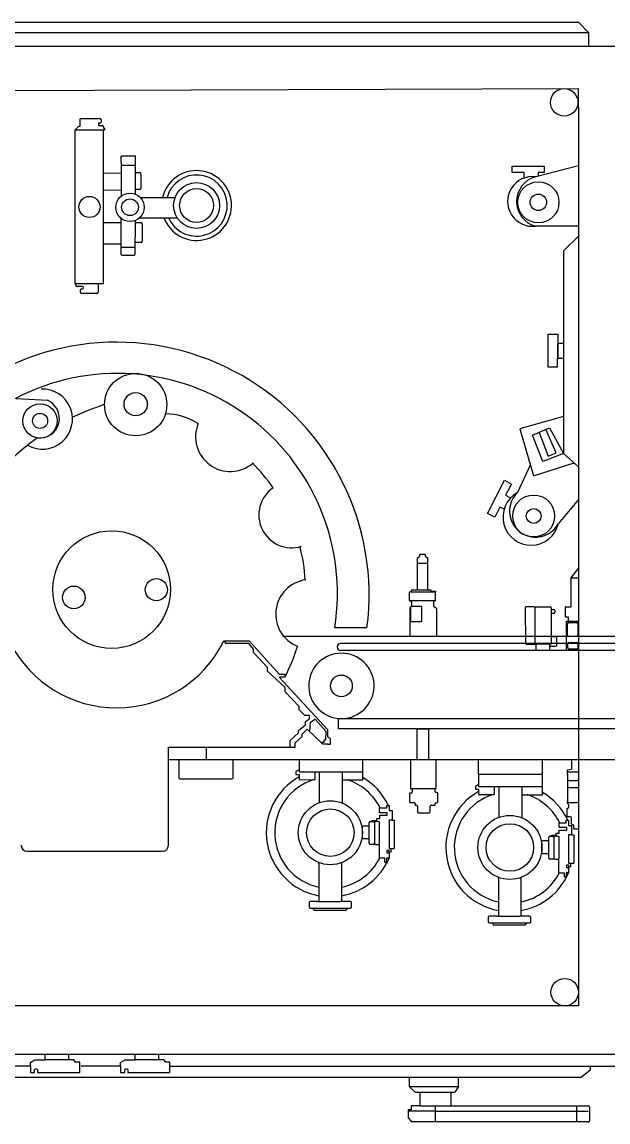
# Model space of a CAD drawing. Header units: millimetres. Extents: x 193 to 490, y 603 to 1473.
# Drawn here: x 238.7 to 263.55, y 727.55 to 774.18 of the extents above; entities that cross this region are included whole.
import ezdxf

# ---------------------------------------------------------------- set-up
doc = ezdxf.new("R2010")
doc.units = ezdxf.units.MM

msp = doc.modelspace()

# ---------------------------------------------------------------- linework, layer by layer
for p, q in [((211.834, 774.178), (262.298, 774.178)), ((262.717, 773.738), (262.298, 774.178)), ((211.579, 773.738), (262.717, 773.738)), ((262.717, 773.738), (262.717, 773.146)), ((264.363, 773.146), (209.927, 773.146)), ((262.296, 771.351), (211.794, 771.179)), ((262.296, 770.554), (262.296, 771.351)), ((262.296, 770.554), (262.296, 732.466)), ((241.162, 769.762), (241.162, 770.035)), ((241.211, 770.085), (242.003, 770.085)), ((242.053, 770.035), (242.053, 769.94)), ((240.947, 769.599), (241.11, 769.762)), ((242.172, 769.599), (240.947, 769.599)), ((240.947, 769.599), (240.947, 763.092)), ((241.11, 769.762), (241.162, 769.762)), ((242.003, 769.89), (241.946, 769.89)), ((241.946, 769.89), (241.946, 769.787)), ((241.946, 769.787), (242.109, 769.787)), ((242.158, 769.737), (242.158, 769.681)), ((242.158, 769.681), (242.212, 769.681)), ((242.163, 763.092), (242.163, 769.599)), ((242.218, 769.667), (242.212, 769.681)), ((242.912, 768.23), (242.901, 766.79)), ((243.521, 768.091), (242.911, 768.095)), ((243.521, 768.491), (242.912, 768.491)), ((242.912, 768.23), (242.912, 768.491)), ((243.521, 766.877), (243.521, 768.491)), ((259.487, 767.802), (259.487, 768.069)), ((259.487, 768.069), (260.846, 768.069)), ((262.296, 768.084), (260.482, 767.614)), ((260.846, 768.069), (260.846, 767.802)), ((242.163, 767.782), (242.908, 767.776)), ((243.521, 767.797), (243.695, 767.797)), ((243.745, 767.747), (243.745, 767.125)), ((259.992, 767.802), (259.487, 767.802)), ((259.989, 767.561), (259.992, 767.802)), ((260.846, 767.802), (260.584, 767.802)), ((260.584, 767.802), (260.584, 767.641)), ((242.163, 767.06), (242.903, 767.055)), ((243.695, 767.076), (243.521, 767.076)), ((243.72, 766.737), (245.192, 766.737)), ((242.895, 765.864), (242.895, 764.348)), ((243.505, 764.348), (243.514, 765.769)), ((243.684, 765.876), (245.284, 765.876)), ((242.163, 765.681), (242.895, 765.681)), ((243.514, 765.675), (243.751, 765.675)), ((243.801, 765.625), (243.801, 764.883)), ((260.65, 765.526), (260.482, 765.526)), ((262.296, 765.526), (260.65, 765.526)), ((262.296, 765.526), (262.296, 765.526)), ((242.163, 764.778), (242.895, 764.778)), ((243.751, 764.833), (243.508, 764.834)), ((261.663, 764.472), (262.296, 765.095)), ((242.895, 764.639), (243.507, 764.635)), ((242.944, 764.299), (243.456, 764.299)), ((261.663, 764.472), (261.663, 755.893)), ((240.947, 763.092), (242.163, 763.092)), ((240.992, 763.019), (240.992, 763.092)), ((241.257, 762.969), (241.041, 762.969)), ((241.306, 762.914), (241.306, 762.919)), ((241.929, 763.092), (241.929, 762.723)), ((241.177, 762.723), (241.177, 762.815)), ((241.227, 762.864), (241.257, 762.864)), ((241.879, 762.674), (241.227, 762.674)), ((261.015, 759.545), (261.015, 760.941)), ((261.015, 760.941), (261.422, 760.941)), ((261.422, 760.941), (261.422, 759.91)), ((261.422, 759.91), (261.422, 760.564)), ((261.663, 760.552), (261.422, 760.552)), ((261.663, 759.91), (261.391, 759.91)), ((261.391, 759.91), (261.391, 759.545)), ((261.391, 759.545), (261.015, 759.545)), ((233.826, 758.482), (239.779, 758.146)), ((261.663, 757.459), (259.813, 756.926)), ((259.813, 756.926), (260.386, 754.937)), ((260.35, 756.658), (261.063, 756.974)), ((261.349, 755.909), (260.908, 756.905)), ((261.063, 756.974), (261.663, 755.893)), ((260.782, 755.549), (260.35, 756.658)), ((260.629, 756.782), (261.013, 755.78)), ((261.013, 755.78), (261.349, 755.909)), ((260.386, 754.937), (262.114, 755.484)), ((261.663, 755.893), (260.782, 755.549)), ((261.013, 755.78), (261.013, 755.78)), ((261.663, 755.893), (262.296, 755.319)), ((260.254, 755.393), (259.705, 754.226)), ((258.434, 753.347), (259.16, 754.753)), ((259.16, 754.753), (259.455, 754.588)), ((259.455, 754.588), (259.196, 754.126)), ((259.196, 754.126), (259.418, 754.002)), ((258.965, 753.614), (258.744, 753.187)), ((259.143, 753.522), (258.965, 753.614)), ((262.296, 753.93), (261.446, 752.923)), ((258.744, 753.187), (258.434, 753.347)), ((255.474, 751.459), (255.571, 751.528)), ((255.474, 750.106), (255.474, 751.459)), ((255.571, 751.528), (255.571, 751.618)), ((255.571, 751.618), (255.793, 751.618)), ((255.793, 751.618), (255.793, 751.528)), ((255.793, 751.528), (255.891, 751.46)), ((255.891, 751.46), (255.891, 750.106)), ((255.474, 751.238), (255.891, 751.238)), ((261.972, 750.603), (262.296, 751.006)), ((262.296, 750.603), (261.972, 750.603)), ((261.972, 750.603), (261.972, 749.378)), ((256.238, 750.01), (255.124, 750.01)), ((255.124, 750.01), (255.124, 749.653)), ((255.22, 750.056), (255.22, 750.106)), ((255.22, 750.106), (256.029, 750.106)), ((256.029, 750.106), (256.029, 750.056)), ((256.029, 750.056), (256.238, 750.056)), ((256.238, 750.056), (256.238, 750.01)), ((256.238, 749.653), (256.238, 750.01)), ((255.124, 749.653), (256.238, 749.653)), ((255.124, 749.653), (255.222, 749.604)), ((255.222, 749.413), (255.145, 749.34)), ((255.186, 748.747), (255.186, 749.376)), ((255.222, 749.604), (255.222, 749.413)), ((255.222, 749.413), (255.643, 749.413)), ((255.643, 749.413), (255.643, 748.747)), ((256.238, 749.653), (256.155, 749.591)), ((256.155, 749.591), (256.155, 749.421)), ((256.155, 749.421), (256.275, 749.329)), ((260.413, 749.388), (260.084, 749.388)), ((260.503, 749.388), (261.097, 749.388)), ((261.972, 749.378), (261.731, 749.378)), ((261.731, 749.378), (261.731, 748.967)), ((255.145, 749.34), (255.145, 748.144)), ((256.275, 749.329), (256.275, 748.144)), ((260.039, 749.343), (260.052, 747.841)), ((260.458, 747.842), (260.458, 749.343)), ((261.141, 749.343), (261.141, 747.797)), ((261.141, 749.275), (261.245, 749.275)), ((261.245, 749.106), (261.141, 749.106)), ((261.295, 749.226), (261.295, 749.156)), ((261.731, 748.967), (261.861, 748.967)), ((261.861, 748.967), (261.861, 748.772)), ((253.329, 748.494), (251.964, 748.494)), ((255.643, 748.747), (255.186, 748.747)), ((261.789, 747.519), (261.789, 748.772)), ((261.789, 748.772), (262.296, 748.772)), ((261.835, 748.178), (261.835, 748.668)), ((261.884, 748.718), (262.213, 748.718)), ((262.263, 748.668), (262.263, 748.178)), ((249.757, 748.144), (249.792, 748.144)), ((249.792, 748.144), (271.768, 748.144)), ((261.335, 748.118), (261.141, 748.118)), ((261.38, 747.766), (261.38, 748.073)), ((262.213, 748.129), (261.884, 748.129)), ((247.247, 747.898), (247.247, 747.935)), ((247.336, 747.935), (247.247, 747.935)), ((247.336, 747.898), (247.247, 747.898)), ((248.349, 747.935), (247.336, 747.935)), ((247.337, 747.832), (247.336, 747.898)), ((248.315, 747.832), (247.337, 747.832)), ((248.513, 747.597), (248.315, 747.832)), ((248.349, 747.935), (249.599, 746.526)), ((248.513, 747.448), (248.513, 747.597)), ((271.768, 747.833), (252.212, 747.833)), ((271.768, 747.53), (252.212, 747.53)), ((260.097, 747.797), (260.458, 747.797)), ((261.141, 747.797), (260.458, 747.797)), ((260.498, 747.519), (260.498, 747.752)), ((261.067, 747.752), (261.067, 747.519)), ((261.111, 747.721), (261.335, 747.721)), ((261.843, 747.645), (261.843, 747.82)), ((261.893, 747.87), (262.212, 747.87)), ((262.212, 747.595), (261.893, 747.595)), ((262.262, 747.82), (262.262, 747.645)), ((249.11, 746.81), (248.513, 747.448)), ((249.11, 746.659), (249.11, 746.81)), ((249.866, 745.96), (249.11, 746.659)), ((249.599, 746.526), (249.846, 746.526)), ((249.846, 746.408), (249.608, 746.408)), ((249.608, 746.408), (251.657, 744.189)), ((249.846, 746.526), (249.846, 746.408)), ((249.866, 745.781), (249.866, 745.96)), ((250.456, 745.157), (249.866, 745.781)), ((250.456, 745.014), (250.456, 745.157)), ((250.69, 744.786), (250.456, 745.014)), ((250.887, 744.786), (250.69, 744.786)), ((250.887, 744.642), (250.887, 744.786)), ((250.426, 744.148), (250.728, 744.379)), ((250.728, 744.526), (250.887, 744.642)), ((250.728, 744.379), (250.728, 744.526)), ((250.907, 744.097), (250.935, 744.497)), ((250.935, 744.497), (251.134, 744.623)), ((251.134, 744.623), (251.586, 744.121)), ((252.086, 744.658), (271.768, 744.658)), ((252.12, 744.22), (252.12, 744.658)), ((250.079, 743.713), (250.426, 744.043)), ((250.286, 743.617), (250.585, 743.888)), ((250.426, 744.043), (250.426, 744.148)), ((250.585, 743.989), (250.795, 744.206)), ((250.585, 743.888), (250.585, 743.989)), ((250.795, 744.206), (251.454, 743.565)), ((251.586, 744.121), (251.565, 743.728)), ((251.657, 744.189), (251.657, 743.877)), ((251.786, 743.805), (251.657, 743.877)), ((251.786, 743.565), (251.786, 743.805)), ((271.768, 744.22), (252.12, 744.22)), ((255.459, 742.924), (255.459, 744.22)), ((255.459, 744.22), (255.93, 744.22)), ((255.93, 744.22), (255.93, 742.895)), ((244.91, 739.277), (244.91, 743.442)), ((244.91, 743.442), (250.079, 743.442)), ((246.525, 742.919), (246.525, 743.442)), ((250.079, 743.442), (250.079, 743.713)), ((250.079, 743.442), (250.286, 743.442)), ((250.286, 743.442), (250.286, 743.617)), ((251.499, 743.632), (251.414, 743.632)), ((251.414, 743.632), (251.414, 743.604)), ((251.657, 743.565), (251.454, 743.565)), ((251.5, 743.73), (251.499, 743.632)), ((251.565, 743.728), (251.5, 743.73)), ((251.565, 743.728), (251.565, 743.728)), ((251.657, 743.565), (251.786, 743.565)), ((244.91, 742.919), (271.31, 742.919)), ((245.35, 742.919), (245.35, 742.138)), ((247.655, 742.138), (247.655, 742.919)), ((250.45, 742.919), (250.45, 742.397)), ((253.156, 742.397), (253.156, 742.919)), ((255.172, 742.919), (255.172, 741.679)), ((256.255, 741.679), (256.255, 742.919)), ((258.062, 742.294), (258.062, 742.919)), ((260.768, 742.294), (260.768, 742.919)), ((261.993, 742.919), (261.993, 742.505)), ((250.45, 742.473), (250.312, 742.401)), ((250.312, 742.401), (250.312, 742.281)), ((250.45, 742.397), (253.156, 742.397)), ((251.129, 742.062), (251.129, 742.397)), ((251.3, 742.397), (251.3, 741.081)), ((252.283, 742.397), (252.283, 741.068)), ((253.157, 742.048), (253.156, 742.397)), ((261.837, 742.481), (261.993, 742.505)), ((261.837, 742.397), (261.837, 742.481)), ((261.837, 742.294), (261.837, 742.397)), ((261.837, 742.397), (262.296, 742.397)), ((245.4, 742.088), (247.605, 742.088)), ((250.312, 742.281), (250.451, 742.28)), ((250.451, 742.28), (250.451, 742.057)), ((250.451, 742.057), (251.129, 742.062)), ((252.283, 742.048), (253.157, 742.048)), ((258.062, 742.294), (258.062, 741.772)), ((258.062, 742.294), (260.768, 742.294)), ((260.768, 741.772), (260.768, 742.294)), ((261.837, 742.294), (261.837, 741.138)), ((261.887, 742.017), (262.246, 742.017)), ((255.133, 741.456), (255.133, 741.121)), ((255.201, 741.491), (255.168, 741.491)), ((255.172, 741.679), (256.255, 741.679)), ((255.251, 741.629), (255.251, 741.541)), ((256.226, 741.56), (256.226, 741.679)), ((256.297, 741.51), (256.276, 741.51)), ((256.332, 741.115), (256.332, 741.475)), ((258.062, 741.848), (257.924, 741.776)), ((257.924, 741.776), (257.924, 741.656)), ((257.924, 741.656), (258.063, 741.655)), ((258.062, 741.772), (260.768, 741.772)), ((258.063, 741.655), (258.063, 741.432)), ((258.74, 741.437), (258.74, 741.772)), ((258.912, 741.772), (258.912, 740.456)), ((259.895, 741.772), (259.895, 740.443)), ((260.769, 741.423), (260.768, 741.772)), ((261.887, 741.732), (262.246, 741.732)), ((255.168, 741.086), (255.322, 741.086)), ((255.372, 741.036), (255.372, 740.985)), ((255.372, 740.985), (255.417, 740.985)), ((256.225, 741.007), (256.225, 741.03)), ((256.275, 741.08), (256.297, 741.08)), ((258.063, 741.432), (258.74, 741.437)), ((259.895, 741.423), (260.769, 741.423)), ((261.837, 741.036), (261.837, 741.138)), ((261.841, 741.036), (261.837, 741.036)), ((261.887, 741.088), (262.246, 741.088)), ((261.89, 740.896), (261.89, 740.986)), ((253.858, 740.831), (253.858, 740.861)), ((253.858, 740.861), (254.165, 740.861)), ((253.858, 740.657), (253.858, 740.831)), ((254.184, 740.657), (253.858, 740.657)), ((253.868, 740.513), (253.868, 740.55)), ((253.868, 740.55), (254.184, 740.55)), ((254.165, 740.861), (254.165, 740.968)), ((254.165, 740.968), (254.267, 740.968)), ((254.184, 740.55), (254.184, 740.657)), ((254.267, 740.968), (254.267, 740.748)), ((254.267, 740.748), (254.391, 740.748)), ((254.391, 740.748), (254.391, 740.341)), ((255.467, 740.935), (255.467, 740.69)), ((255.501, 740.655), (255.975, 740.655)), ((256.009, 740.69), (256.009, 740.923)), ((256.059, 740.972), (256.19, 740.972)), ((261.823, 740.485), (261.823, 740.846)), ((261.823, 740.846), (261.841, 740.846)), ((253.376, 740.093), (253.172, 740.093)), ((253.426, 740.093), (253.426, 740.234)), ((253.426, 739.56), (253.426, 740.093)), ((253.476, 740.284), (253.594, 740.284)), ((253.535, 740.319), (253.535, 740.327)), ((253.535, 740.327), (253.741, 740.327)), ((253.535, 740.284), (253.535, 740.319)), ((253.644, 740.234), (253.644, 739.363)), ((253.81, 740.284), (253.694, 740.284)), ((253.741, 740.327), (253.741, 740.419)), ((253.741, 740.419), (253.868, 740.419)), ((253.86, 739.363), (253.86, 740.234)), ((253.868, 740.419), (253.868, 740.513)), ((254.391, 740.341), (254.266, 740.341)), ((254.266, 740.341), (254.266, 739.14)), ((254.391, 740.341), (254.483, 740.341)), ((254.483, 740.341), (254.483, 739.145)), ((261.47, 740.206), (261.47, 740.236)), ((261.47, 740.236), (261.777, 740.236)), ((261.47, 740.032), (261.47, 740.206)), ((261.777, 740.236), (261.777, 740.343)), ((261.777, 740.343), (261.879, 740.343)), ((261.952, 740.485), (261.823, 740.485)), ((261.879, 740.343), (261.879, 740.123)), ((261.879, 740.123), (262.003, 740.123)), ((262.002, 740.191), (262.002, 740.435)), ((262.003, 740.123), (262.003, 739.716)), ((262.068, 740.141), (262.052, 740.141)), ((262.093, 739.984), (262.093, 740.116)), ((253.122, 740.043), (253.122, 739.61)), ((261.038, 739.468), (261.038, 739.609)), ((261.088, 739.659), (261.206, 739.659)), ((261.147, 739.694), (261.147, 739.702)), ((261.147, 739.702), (261.353, 739.702)), ((261.147, 739.659), (261.147, 739.694)), ((261.256, 739.609), (261.256, 738.738)), ((261.422, 739.659), (261.306, 739.659)), ((261.353, 739.702), (261.353, 739.794)), ((261.353, 739.794), (261.48, 739.794)), ((261.796, 740.032), (261.47, 740.032)), ((261.472, 738.738), (261.472, 739.609)), ((261.48, 739.888), (261.48, 739.925)), ((261.48, 739.925), (261.796, 739.925)), ((261.48, 739.794), (261.48, 739.888)), ((261.796, 739.925), (261.796, 740.032)), ((262.003, 739.716), (261.878, 739.716)), ((261.878, 739.716), (261.878, 738.515)), ((262.003, 739.716), (262.095, 739.716)), ((262.095, 739.716), (262.095, 738.52)), ((262.296, 739.959), (262.118, 739.959)), ((253.172, 739.56), (253.376, 739.56)), ((253.426, 739.363), (253.426, 739.56)), ((253.594, 739.313), (253.476, 739.313)), ((253.694, 739.313), (253.81, 739.313)), ((253.857, 738.727), (253.857, 739.328)), ((254.266, 739.14), (254.342, 739.14)), ((254.342, 739.14), (254.342, 738.984)), ((254.342, 739.14), (254.483, 739.14)), ((260.734, 739.418), (260.734, 738.985)), ((260.988, 739.468), (260.784, 739.468)), ((261.038, 738.935), (261.038, 739.468)), ((238.912, 739.028), (244.661, 739.028)), ((254.085, 738.727), (253.857, 738.727)), ((254.085, 738.55), (254.085, 738.727)), ((254.266, 738.732), (254.163, 738.732)), ((254.163, 738.732), (254.163, 738.55)), ((254.273, 739.061), (254.173, 739.061)), ((254.173, 739.061), (254.173, 738.956)), ((254.173, 738.956), (254.248, 738.956)), ((254.268, 738.956), (254.266, 738.732)), ((254.273, 738.984), (254.273, 739.061)), ((254.342, 738.984), (254.273, 738.984)), ((260.784, 738.935), (260.988, 738.935)), ((261.038, 738.738), (261.038, 738.935)), ((261.206, 738.688), (261.088, 738.688)), ((261.306, 738.688), (261.422, 738.688)), ((261.469, 738.102), (261.469, 738.703)), ((251.288, 738.495), (251.288, 738.543)), ((251.288, 738.495), (251.288, 736.899)), ((252.259, 738.52), (252.259, 738.542)), ((252.259, 736.899), (252.259, 738.52)), ((254.163, 738.55), (254.085, 738.55)), ((261.885, 738.436), (261.785, 738.436)), ((261.785, 738.436), (261.785, 738.331)), ((261.785, 738.331), (261.86, 738.331)), ((261.86, 738.331), (261.879, 738.331)), ((261.878, 738.515), (261.954, 738.515)), ((261.879, 738.331), (261.878, 738.107)), ((261.885, 738.359), (261.885, 738.436)), ((261.954, 738.359), (261.885, 738.359)), ((261.954, 738.515), (261.954, 738.359)), ((261.954, 738.515), (262.095, 738.515)), ((258.9, 737.87), (258.9, 737.918)), ((258.9, 737.87), (258.9, 736.274)), ((259.871, 737.895), (259.871, 737.917)), ((259.871, 736.274), (259.871, 737.895)), ((261.697, 738.102), (261.469, 738.102)), ((261.697, 737.925), (261.697, 738.102)), ((261.775, 737.925), (261.697, 737.925)), ((261.878, 738.107), (261.775, 738.107)), ((261.775, 738.107), (261.775, 737.925)), ((250.875, 736.849), (250.875, 736.665)), ((251.235, 736.899), (250.925, 736.899)), ((251.235, 736.899), (252.213, 736.899)), ((252.625, 736.896), (252.213, 736.899)), ((252.674, 736.665), (252.674, 736.847)), ((250.925, 736.616), (252.625, 736.616)), ((251.081, 736.524), (251.036, 736.616)), ((251.081, 736.524), (252.449, 736.524)), ((252.449, 736.524), (252.51, 736.616)), ((258.471, 736.224), (258.471, 736.04)), ((258.831, 736.274), (258.521, 736.274)), ((258.521, 735.991), (260.222, 735.991)), ((258.677, 735.899), (258.632, 735.991)), ((258.677, 735.899), (260.045, 735.899)), ((258.831, 736.274), (259.809, 736.274)), ((260.221, 736.271), (259.809, 736.274)), ((260.045, 735.899), (260.106, 735.991)), ((260.271, 736.04), (260.271, 736.222)), ((261.131, 732.466), (211.784, 732.466)), ((262.296, 732.466), (261.131, 732.466)), ((262.296, 732.466), (262.29, 732.466)), ((209.927, 730.419), (264.363, 730.419)), ((239.684, 730.177), (239.684, 730.419)), ((240.688, 730.183), (240.688, 730.419)), ((243.505, 730.177), (243.505, 730.419)), ((244.509, 730.183), (244.509, 730.419)), ((221.518, 729.922), (239.043, 729.922)), ((239.062, 730.076), (239.252, 730.177)), ((239.062, 729.926), (239.062, 730.076)), ((239.062, 729.926), (239.062, 729.645)), ((239.252, 730.177), (239.557, 730.177)), ((239.557, 730.177), (239.684, 730.177)), ((240.688, 730.183), (239.684, 730.177)), ((240.9, 730.183), (240.688, 730.183)), ((240.976, 730.088), (240.9, 730.183)), ((241.15, 730.088), (240.976, 730.088)), ((241.15, 729.897), (241.15, 730.088)), ((241.15, 729.652), (241.15, 729.897)), ((241.218, 729.926), (242.883, 729.926)), ((242.883, 730.076), (243.074, 730.177)), ((242.883, 729.926), (242.883, 730.076)), ((242.883, 729.926), (242.883, 729.645)), ((243.074, 730.177), (243.378, 730.177)), ((243.378, 730.177), (243.505, 730.177)), ((244.509, 730.183), (243.505, 730.183)), ((244.721, 730.183), (244.509, 730.183)), ((244.797, 730.088), (244.721, 730.183)), ((244.971, 730.088), (244.797, 730.088)), ((244.971, 729.897), (244.971, 730.088)), ((264.363, 729.897), (244.971, 729.897)), ((244.971, 729.652), (244.971, 729.897)), ((262.79, 729.897), (262.79, 729.74)), ((221.518, 729.451), (262.419, 729.451)), ((239.062, 729.645), (239.238, 729.645)), ((239.238, 729.645), (239.238, 729.767)), ((239.365, 729.767), (239.365, 729.652)), ((239.365, 729.652), (241.15, 729.652)), ((242.883, 729.645), (243.06, 729.645)), ((243.06, 729.645), (243.06, 729.767)), ((243.186, 729.767), (243.186, 729.652)), ((243.186, 729.652), (244.971, 729.652)), ((255.118, 729.451), (255.118, 729.047)), ((257.213, 729.047), (257.213, 729.451)), ((262.79, 729.74), (262.419, 729.451)), ((255.118, 729.047), (257.213, 729.047)), ((255.118, 729.047), (255.374, 728.816)), ((257.213, 729.047), (257.055, 728.816)), ((255.374, 728.816), (257.055, 728.816)), ((255.566, 728.816), (255.566, 728.232)), ((256.877, 728.816), (256.877, 728.239)), ((255.204, 728.062), (255.069, 728.062)), ((255.069, 728.062), (255.069, 727.749)), ((256.226, 728.003), (255.069, 728.003)), ((255.566, 728.232), (255.204, 728.232)), ((255.204, 728.232), (255.204, 728.062)), ((255.566, 728.232), (262.712, 728.232)), ((256.226, 728.232), (256.226, 727.547)), ((256.226, 728.003), (262.712, 728.003)), ((262.205, 728.232), (262.205, 727.547)), ((262.761, 728.182), (262.761, 727.596)), ((255.227, 727.547), (255.069, 727.749)), ((262.712, 727.547), (255.227, 727.547))]:
    msp.add_line(p, q)
for centre, radius in [((261.692, 770.772), 0.581), ((246.104, 766.399), 0.973), ((246.104, 766.399), 0.717), ((260.595, 766.534), 0.873), ((241.563, 766.338), 0.448), ((243.282, 766.324), 0.602), ((243.282, 766.324), 0.355), ((260.595, 766.534), 0.35), ((243.522, 757.958), 1.32), ((243.522, 757.976), 0.493), ((239.47, 757.268), 0.727), ((239.47, 757.268), 0.319), ((260.396, 753.238), 0.888), ((260.396, 753.238), 0.313), ((242.505, 750.118), 2.494), ((244.401, 750.11), 0.47), ((240.898, 749.786), 0.48), ((252.244, 746.035), 0.46), ((251.775, 739.81), 1.357), ((251.775, 739.81), 1.007), ((259.387, 739.185), 1.357), ((259.387, 739.185), 1.007), ((261.711, 733.047), 0.581)]:
    msp.add_circle(centre, radius)
for centre, radius, start, end in [((241.211, 770.035), 0.0498, 90, 180), ((242.003, 770.035), 0.0498, 0, 90), ((242.003, 769.94), 0.0498, 270, 0), ((242.109, 769.737), 0.0498, 0, 90), ((242.172, 769.648), 0.0498, 270, 22.5368), ((243.695, 767.747), 0.0498, 0, 90), ((243.695, 767.747), 0.0498, 0, 90), ((246.104, 766.399), 1.481, 200.6706, 166.8041), ((246.104, 766.399), 1.298, 203.7561, 164.8991), ((260.346, 766.57), 1.053, 82.6116, 277.3884), ((260.75, 766.57), 1.078, 104.4216, 255.5784), ((243.695, 767.125), 0.0498, 270, 0), ((243.751, 765.625), 0.0498, 0, 90), ((243.751, 764.883), 0.0498, 269.6503, 0), ((242.944, 764.348), 0.0498, 180, 270), ((243.456, 764.348), 0.0498, 270, 359.6503), ((241.041, 763.019), 0.0498, 180, 270), ((241.257, 762.919), 0.0498, 0, 90), ((241.257, 762.914), 0.0498, 270, 0), ((241.227, 762.815), 0.0498, 90, 180), ((241.227, 762.723), 0.0498, 180, 270), ((241.879, 762.723), 0.0498, 270, 0), ((242.702, 749.887), 10.718, 352.5293, 127.8336), ((242.747, 749.951), 9.331, 351.014, 117.5771), ((239.566, 757.344), 1.277, 240.4512, 92.2309), ((239.455, 757.378), 0.834, 263.452, 67.1233), ((245.294, 748.152), 10.282, 107.4974, 115.6649), ((244.8, 755.061), 2.501, 56.7732, 90.4373), ((247.532, 756.596), 1.471, 157.7478, 310.3304), ((245.294, 748.152), 10.282, 125.2498, 158.9295), ((242.967, 750.01), 7.765, 34.71, 44.8689), ((250.135, 753.282), 1.391, 124.3003, 287.2074), ((260.285, 753.187), 1.19, 119.1755, 347.188), ((260.473, 753.437), 1.101, 134.2428, 332.1207), ((242.967, 750.01), 7.765, 3.8313, 14.3686), ((250.928, 749.075), 1.469, 97.4809, 248.7849), ((260.084, 749.343), 0.0448, 90, 180.4763), ((260.413, 749.343), 0.0448, 0, 90), ((260.503, 749.343), 0.0448, 90, 180), ((261.097, 749.343), 0.0448, 0, 90), ((261.245, 749.226), 0.0498, 0, 90), ((261.245, 749.156), 0.0498, 270, 0), ((261.884, 748.668), 0.0498, 90, 180), ((262.213, 748.668), 0.0498, 0, 90), ((261.335, 748.073), 0.0448, 0, 90), ((261.884, 748.178), 0.0498, 180, 270), ((262.213, 748.178), 0.0498, 270, 0), ((242.708, 750.177), 5.071, 207.1224, 333.5257), ((242.967, 750.01), 7.765, 332.3618, 342.7769), ((252.212, 747.682), 0.151, 90, 270), ((260.097, 747.842), 0.0448, 180.4763, 270), ((260.413, 747.842), 0.0448, 270, 0), ((260.453, 747.752), 0.0448, 0, 90), ((261.111, 747.752), 0.0448, 90, 180), ((261.111, 747.677), 0.0448, 90, 180), ((261.335, 747.766), 0.0448, 270, 0), ((261.893, 747.82), 0.0498, 90, 180), ((261.893, 747.645), 0.0498, 180, 270), ((262.212, 747.82), 0.0498, 0, 90), ((262.212, 747.645), 0.0498, 270, 0), ((252.244, 746.035), 1.386, 276.5517, 263.4483), ((245.4, 742.138), 0.0498, 180, 270), ((247.605, 742.138), 0.0498, 270, 0), ((251.775, 739.81), 2.715, 119.1828, 259.6726), ((251.775, 739.81), 2.357, 107.1708, 258.084), ((251.775, 739.81), 2.357, 26.4806, 71.7529), ((251.775, 739.81), 2.715, 25.259, 59.3975), ((261.887, 742.067), 0.0498, 180, 270), ((262.246, 742.067), 0.0498, 270, 0), ((255.168, 741.456), 0.0349, 90, 180), ((255.201, 741.629), 0.0498, 0, 90), ((255.201, 741.541), 0.0498, 270, 0), ((255.201, 741.541), 0.0498, 270, 0), ((256.276, 741.56), 0.0498, 180, 270), ((256.297, 741.475), 0.0349, 0, 90), ((259.387, 739.185), 2.715, 119.1828, 259.6726), ((259.387, 739.185), 2.715, 25.259, 59.3975), ((261.887, 741.683), 0.0498, 90, 180), ((262.246, 741.683), 0.0498, 0, 90), ((255.168, 741.121), 0.0349, 180, 270), ((255.322, 741.036), 0.0498, 0, 90), ((255.417, 740.935), 0.0498, 0, 90), ((256.19, 741.007), 0.0349, 270, 0), ((256.275, 741.03), 0.0498, 90, 180), ((256.297, 741.115), 0.0349, 270, 0), ((259.387, 739.185), 2.357, 107.1708, 258.084), ((259.387, 739.185), 2.357, 26.4806, 71.7529), ((261.887, 741.138), 0.0498, 180, 270), ((261.841, 740.986), 0.0498, 0, 90), ((261.841, 740.986), 0.0498, 0, 90), ((262.246, 741.138), 0.0498, 270, 0), ((255.501, 740.69), 0.0349, 180, 270), ((255.975, 740.69), 0.0349, 270, 0), ((256.059, 740.923), 0.0498, 90, 180), ((261.841, 740.896), 0.0498, 270, 0), ((253.172, 740.043), 0.0498, 90, 180), ((253.376, 740.043), 0.0498, 0, 90), ((253.476, 740.234), 0.0498, 90, 180), ((253.594, 740.234), 0.0498, 0, 90), ((253.694, 740.234), 0.0498, 90, 180), ((253.81, 740.234), 0.0498, 0, 90), ((261.952, 740.435), 0.0498, 0, 90), ((262.052, 740.191), 0.0498, 180, 270), ((262.068, 740.116), 0.0249, 0, 90), ((253.172, 739.61), 0.0498, 180, 270), ((253.376, 739.61), 0.0498, 270, 0), ((261.088, 739.609), 0.0498, 90, 180), ((261.206, 739.609), 0.0498, 0, 90), ((261.306, 739.609), 0.0498, 90, 180), ((261.422, 739.609), 0.0498, 0, 90), ((262.118, 739.984), 0.0249, 180, 270), ((238.912, 739.277), 0.249, 180, 270), ((244.661, 739.277), 0.249, 270, 0), ((253.476, 739.363), 0.0498, 180, 270), ((253.594, 739.363), 0.0498, 270, 0), ((253.694, 739.363), 0.0498, 180, 270), ((253.81, 739.363), 0.0498, 270, 0), ((260.784, 739.418), 0.0498, 90, 180), ((260.988, 739.418), 0.0498, 0, 90), ((251.775, 739.81), 2.715, 280.2667, 336.612), ((251.775, 739.81), 2.357, 281.8458, 332.6466), ((260.784, 738.985), 0.0498, 180, 270), ((260.988, 738.985), 0.0498, 270, 0), ((261.088, 738.738), 0.0498, 180, 270), ((261.206, 738.738), 0.0498, 270, 0), ((261.306, 738.738), 0.0498, 180, 270), ((261.422, 738.738), 0.0498, 270, 0), ((259.387, 739.185), 2.715, 280.2667, 336.612), ((259.387, 739.185), 2.357, 281.8458, 332.6466), ((250.925, 736.849), 0.0498, 90, 180), ((252.625, 736.847), 0.0498, 360, 89.611), ((250.925, 736.665), 0.0498, 180, 270), ((252.625, 736.665), 0.049, 270, 0), ((258.521, 736.224), 0.0498, 90, 180), ((258.521, 736.04), 0.0498, 180, 270), ((260.221, 736.222), 0.0498, 360, 89.611), ((260.222, 736.04), 0.049, 270, 0), ((239.302, 729.697), 0.094, 47.6586, 132.3414), ((243.123, 729.697), 0.094, 47.6586, 132.3414), ((262.712, 728.182), 0.0498, 0, 90), ((262.712, 727.596), 0.0498, 270, 0)]:
    msp.add_arc(centre, radius, start, end)

doc.saveas('drawing.dxf')
